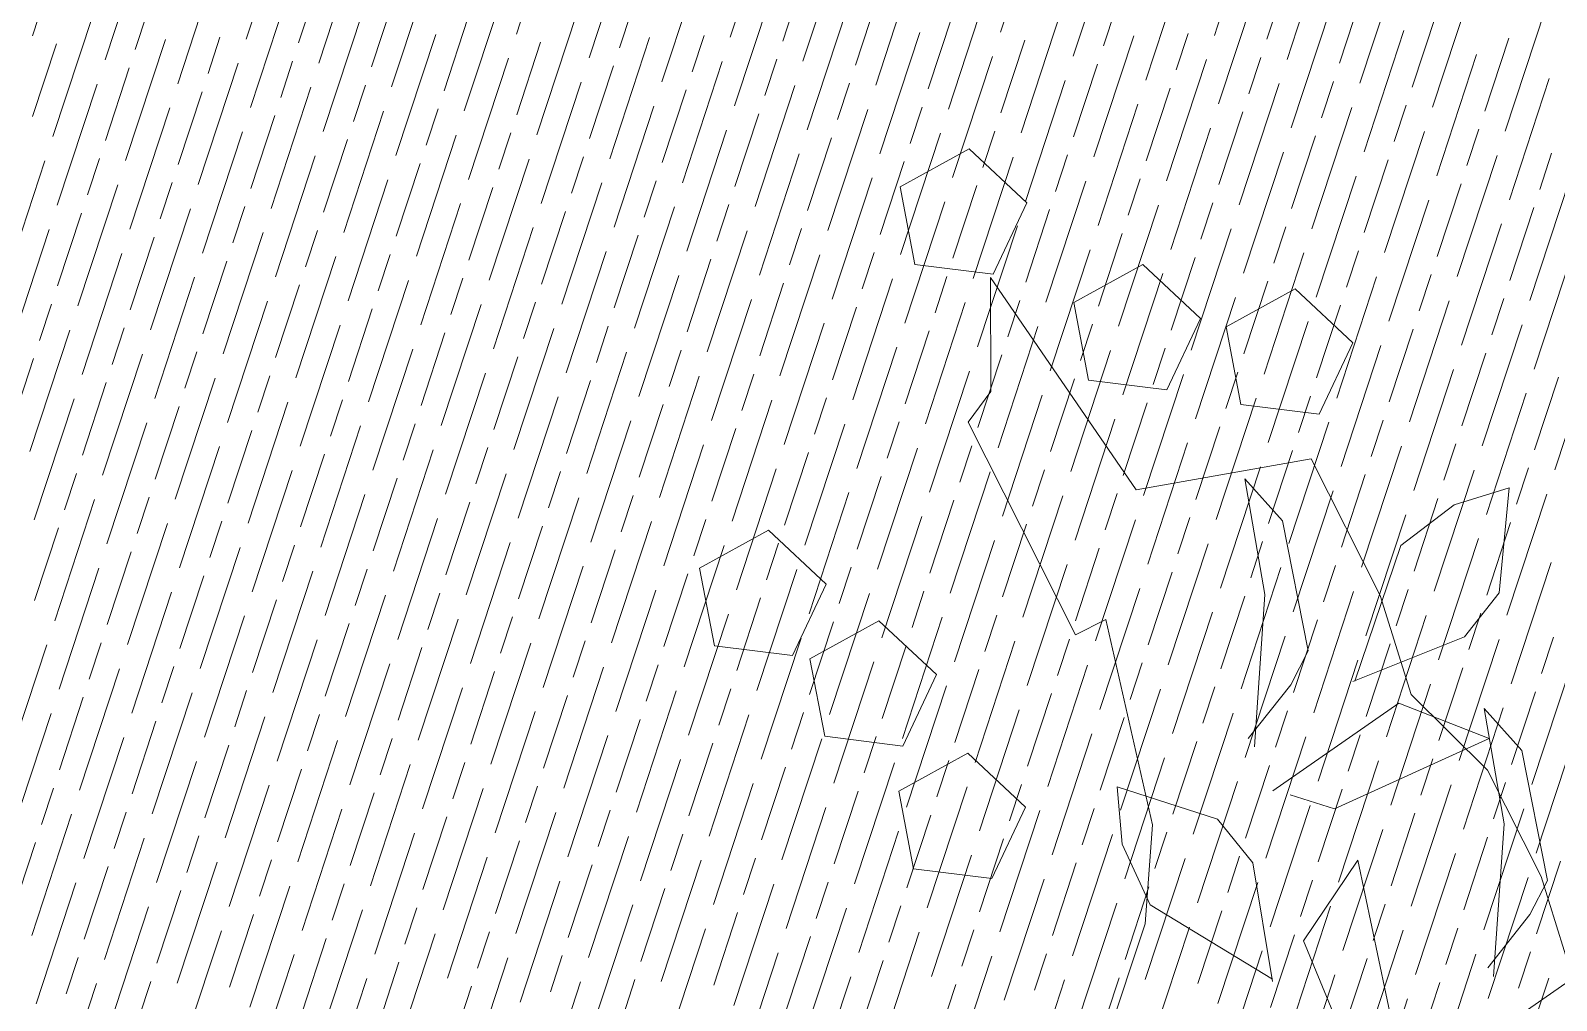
# Model space of a CAD drawing. Header units: millimetres. Extents: x 29001 to 40804, y -8833 to -5892.
# Drawn here: x 29460.22 to 29470.04, y -8223.35 to -8217.11 of the extents above; entities that cross this region are included whole.
import ezdxf

# ---------------------------------------------------------------- set-up
doc = ezdxf.new("R2010")
doc.units = ezdxf.units.MM
doc.layers.get('0').update_dxf_attribs({"lineweight": 0})
for name, color, linetype, lineweight in [('250', 250, 'Continuous', 0), ('252', 252, 'Continuous', 0), ('ARBOL', 3, 'Continuous', 0)]:
    doc.layers.add(name, color=color, linetype=linetype, lineweight=lineweight)

# ---------------------------------------------------------------- blocks, each defined once
blk = doc.blocks.new('cc')
at = {"color": 66, "linetype": 'Continuous', "true_color": 0x608d07}
for p, q in [((0.6772, 2.5583), (0.3929, 2.7225)), ((0.3709, 2.3561), (0.0865, 2.5202)), ((0.5787, 2.3877), (0.2944, 2.5519)), ((0.687, 2.4768), (0.6017, 2.5261)), ((0.4606, 2.3801), (0.29, 2.4786)), ((0.8106, 2.3297), (0.5262, 2.4938)), ((0.9003, 2.3537), (0.7297, 2.4522)), ((0.4802, 2.2171), (0.1958, 2.3813)), ((0.2724, 2.1854), (-0.012, 2.3496)), ((0.7121, 2.159), (0.4277, 2.3232)), ((0.5885, 2.3062), (0.5032, 2.3555)), ((0.92, 2.1907), (0.6356, 2.3549)), ((0.3621, 2.2095), (0.1914, 2.308)), ((0.8018, 2.1831), (0.6312, 2.2816)), ((1.1519, 2.1326), (0.8675, 2.2968)), ((0.3817, 2.0465), (0.0973, 2.2107)), ((0.1739, 2.0148), (-0.1105, 2.179)), ((0.49, 2.1356), (0.4047, 2.1848)), ((0.8215, 2.0201), (0.5371, 2.1843)), ((0.2636, 2.0389), (0.0929, 2.1374)), ((0.6136, 1.9884), (0.3292, 2.1526)), ((1.0533, 1.962), (0.769, 2.1262)), ((0.9298, 2.1092), (0.8445, 2.1585)), ((1.2612, 1.9937), (0.9768, 2.1579)), ((0.7033, 2.0125), (0.5327, 2.111)), ((1.1431, 1.9861), (0.9724, 2.0846)), ((0.0753, 1.8442), (-0.209, 2.0084)), ((0.2832, 1.8759), (-0.0012, 2.04)), ((0.3915, 1.965), (0.3062, 2.0142)), ((0.7229, 1.8495), (0.4386, 2.0136)), ((0.1651, 1.8682), (-0.0056, 1.9667)), ((0.5151, 1.8178), (0.2307, 1.982)), ((0.8313, 1.9386), (0.746, 1.9878)), ((1.1627, 1.8231), (0.8783, 1.9872)), ((0.6048, 1.8418), (0.4342, 1.9403)), ((0.9548, 1.7914), (0.6705, 1.9556)), ((1.3946, 1.765), (1.1102, 1.9292)), ((1.271, 1.9122), (1.1857, 1.9614)), ((-0.2551, 1.7316), (-0.5394, 1.8958)), ((1.0445, 1.8154), (0.8739, 1.914)), ((-0.1467, 1.8207), (-0.232, 1.87)), ((0.1847, 1.7052), (-0.0997, 1.8694)), ((-0.0232, 1.6736), (-0.3075, 1.8378)), ((0.4166, 1.6472), (0.1322, 1.8114)), ((0.293, 1.7944), (0.2077, 1.8436)), ((0.6244, 1.6788), (0.3401, 1.843)), ((0.7328, 1.768), (0.6475, 1.8172)), ((1.0642, 1.6524), (0.7798, 1.8166)), ((0.0665, 1.6976), (-0.1041, 1.7961)), ((0.5063, 1.6712), (0.3357, 1.7697)), ((0.8563, 1.6208), (0.572, 1.785)), ((1.1725, 1.7416), (1.0872, 1.7908)), ((1.5039, 1.6261), (1.2196, 1.7902)), ((0.946, 1.6448), (0.7754, 1.7433)), ((1.2961, 1.5944), (1.0117, 1.7586)), ((-0.3536, 1.561), (-0.6379, 1.7252)), ((-0.2452, 1.6501), (-0.3305, 1.6994)), ((0.0862, 1.5346), (-0.1982, 1.6988)), ((1.3858, 1.6184), (1.2152, 1.7169)), ((-0.4717, 1.5534), (-0.6423, 1.6519)), ((-0.1217, 1.503), (-0.406, 1.6671)), ((0.1945, 1.6237), (0.1092, 1.673)), ((0.5259, 1.5082), (0.2416, 1.6724)), ((-0.032, 1.527), (-0.2026, 1.6255)), ((0.3181, 1.4766), (0.0337, 1.6407)), ((0.7578, 1.4502), (0.4735, 1.6143)), ((0.6343, 1.5973), (0.5489, 1.6466)), ((0.9657, 1.4818), (0.6813, 1.646)), ((1.074, 1.5709), (0.9887, 1.6202)), ((1.4054, 1.4554), (1.1211, 1.6196)), ((0.4078, 1.5006), (0.2372, 1.5991)), ((0.8475, 1.4742), (0.6769, 1.5727)), ((1.1976, 1.4238), (0.9132, 1.588)), ((1.5138, 1.5446), (1.4284, 1.5938)), ((1.8452, 1.429), (1.5608, 1.5932)), ((-0.4521, 1.3904), (-0.7364, 1.5546)), ((1.2873, 1.4478), (1.1167, 1.5463)), ((1.6373, 1.3974), (1.353, 1.5616)), ((-0.6599, 1.3587), (-0.9443, 1.5229)), ((-0.2202, 1.3323), (-0.5045, 1.4965)), ((-0.3437, 1.4795), (-0.4291, 1.5288)), ((-0.0123, 1.364), (-0.2967, 1.5282)), ((0.096, 1.4531), (0.0107, 1.5024)), ((0.4274, 1.3376), (0.1431, 1.5018)), ((1.727, 1.4214), (1.5564, 1.5199)), ((-0.5702, 1.3828), (-0.7408, 1.4813)), ((-0.1305, 1.3564), (-0.3011, 1.4549)), ((0.2196, 1.3059), (-0.0648, 1.4701)), ((0.5358, 1.4267), (0.4504, 1.476)), ((0.8672, 1.3112), (0.5828, 1.4754)), ((0.3093, 1.33), (0.1387, 1.4285)), ((0.6593, 1.2795), (0.375, 1.4437)), ((1.0991, 1.2532), (0.8147, 1.4173)), ((0.9755, 1.4003), (0.8902, 1.4496)), ((1.3069, 1.2848), (1.0226, 1.449)), ((1.4152, 1.3739), (1.3299, 1.4232)), ((1.7467, 1.2584), (1.4623, 1.4226)), ((-0.5506, 1.2198), (-0.8349, 1.3839)), ((0.749, 1.3036), (0.5784, 1.4021)), ((1.1888, 1.2772), (1.0182, 1.3757)), ((1.5388, 1.2268), (1.2544, 1.3909)), ((-0.7584, 1.1881), (-1.0428, 1.3523)), ((-0.4422, 1.3089), (-0.5276, 1.3581)), ((-0.1108, 1.1934), (-0.3952, 1.3576)), ((1.6285, 1.2508), (1.4579, 1.3493)), ((1.9786, 1.2004), (1.6942, 1.3645)), ((-0.6687, 1.2122), (-0.8393, 1.3107)), ((-0.3187, 1.1617), (-0.603, 1.3259)), ((0.1211, 1.1353), (-0.1633, 1.2995)), ((-0.0025, 1.2825), (-0.0878, 1.3317)), ((0.3289, 1.167), (0.0446, 1.3312)), ((0.4372, 1.2561), (0.3519, 1.3054)), ((0.7687, 1.1406), (0.4843, 1.3048)), ((-0.229, 1.1858), (-0.3996, 1.2843)), ((0.2108, 1.1594), (0.0402, 1.2579)), ((0.5608, 1.1089), (0.2764, 1.2731)), ((0.877, 1.2297), (0.7917, 1.279)), ((1.2084, 1.1142), (0.924, 1.2784)), ((0.6505, 1.133), (0.4799, 1.2315)), ((1.0006, 1.0825), (0.7162, 1.2467)), ((1.4403, 1.0561), (1.1559, 1.2203)), ((1.3167, 1.2033), (1.2314, 1.2526)), ((1.6482, 1.0878), (1.3638, 1.252)), ((1.7565, 1.1769), (1.6712, 1.2262)), ((2.0879, 1.0614), (1.8035, 1.2256)), ((-0.8569, 1.0175), (-1.1413, 1.1817)), ((-0.6491, 1.0492), (-0.9334, 1.2133)), ((-0.5408, 1.1383), (-0.6261, 1.1875)), ((-0.2093, 1.0228), (-0.4937, 1.1869)), ((1.0903, 1.1066), (0.9196, 1.2051)), ((1.53, 1.0802), (1.3594, 1.1787)), ((1.88, 1.0297), (1.5957, 1.1939)), ((-0.7672, 1.0415), (-0.9378, 1.14)), ((-0.4172, 0.9911), (-0.7016, 1.1553)), ((-0.101, 1.1119), (-0.1863, 1.1611)), ((0.2304, 0.9964), (-0.054, 1.1605)), ((1.9698, 1.0538), (1.7991, 1.1523)), ((-0.3275, 1.0151), (-0.4981, 1.1136)), ((0.0226, 0.9647), (-0.2618, 1.1289)), ((0.4623, 0.9383), (0.1779, 1.1025)), ((0.3387, 1.0855), (0.2534, 1.1347)), ((0.6702, 0.97), (0.3858, 1.1341)), ((0.7785, 1.0591), (0.6932, 1.1083)), ((1.1099, 0.9436), (0.8255, 1.1078)), ((-1.1873, 0.9049), (-1.4717, 1.0691)), ((0.1123, 0.9887), (-0.0584, 1.0872)), ((0.552, 0.9623), (0.3814, 1.0609)), ((0.902, 0.9119), (0.6177, 1.0761)), ((1.2182, 1.0327), (1.1329, 1.0819)), ((1.5496, 0.9172), (1.2653, 1.0814)), ((-1.079, 0.994), (-1.1643, 1.0433)), ((-0.7476, 0.8785), (-1.032, 1.0427)), ((0.9918, 0.936), (0.8211, 1.0345)), ((1.3418, 0.8855), (1.0574, 1.0497)), ((1.7815, 0.8591), (1.4972, 1.0233)), ((1.658, 1.0063), (1.5727, 1.0555)), ((1.9894, 0.8908), (1.705, 1.055)), ((2.0977, 0.9799), (2.0124, 1.0292)), ((-0.9554, 0.8469), (-1.2398, 1.0111)), ((-0.5157, 0.8205), (-0.8001, 0.9847)), ((-0.6393, 0.9677), (-0.7246, 1.0169)), ((-0.3078, 0.8521), (-0.5922, 1.0163)), ((-0.1995, 0.9413), (-0.2848, 0.9905)), ((0.1319, 0.8257), (-0.1525, 0.9899)), ((1.4315, 0.9096), (1.2609, 1.0081)), ((2.2213, 0.8327), (1.9369, 0.9969)), ((-0.8657, 0.8709), (-1.0364, 0.9694)), ((-0.426, 0.8445), (-0.5966, 0.943)), ((-0.076, 0.7941), (-0.3603, 0.9583)), ((0.2402, 0.9149), (0.1549, 0.9641)), ((0.5716, 0.7993), (0.2873, 0.9635)), ((1.8713, 0.8832), (1.7006, 0.9817)), ((0.0138, 0.8181), (-0.1569, 0.9166)), ((0.3638, 0.7677), (0.0794, 0.9319)), ((0.8035, 0.7413), (0.5192, 0.9055)), ((0.68, 0.8885), (0.5947, 0.9377)), ((1.0114, 0.773), (0.727, 0.9371)), ((1.1197, 0.8621), (1.0344, 0.9113)), ((1.4511, 0.7466), (1.1668, 0.9107)), ((-1.2858, 0.7343), (-1.5702, 0.8985)), ((-1.1775, 0.8234), (-1.2628, 0.8727)), ((-0.8461, 0.7079), (-1.1305, 0.8721)), ((0.4535, 0.7917), (0.2829, 0.8902)), ((1.2433, 0.7149), (0.9589, 0.8791)), ((1.5595, 0.8357), (1.4742, 0.8849)), ((1.8909, 0.7202), (1.6065, 0.8843)), ((-1.404, 0.7267), (-1.5746, 0.8252)), ((-1.054, 0.6763), (-1.3383, 0.8404)), ((-0.7378, 0.797), (-0.8231, 0.8463)), ((-0.4064, 0.6815), (-0.6907, 0.8457)), ((0.8933, 0.7653), (0.7226, 0.8638)), ((1.333, 0.7389), (1.1624, 0.8374)), ((1.683, 0.6885), (1.3987, 0.8527)), ((2.1228, 0.6621), (1.8384, 0.8263)), ((1.9992, 0.8093), (1.9139, 0.8585)), ((2.3306, 0.6938), (2.0463, 0.8579)), ((-0.9642, 0.7003), (-1.1349, 0.7988)), ((-0.6142, 0.6499), (-0.8986, 0.814)), ((-0.1745, 0.6235), (-0.4588, 0.7876)), ((-0.298, 0.7706), (-0.3833, 0.8199)), ((0.0334, 0.6551), (-0.251, 0.8193)), ((0.1417, 0.7442), (0.0564, 0.7935)), ((0.4731, 0.6287), (0.1888, 0.7929)), ((1.7727, 0.7125), (1.6021, 0.811)), ((-0.5245, 0.6739), (-0.6951, 0.7724)), ((0.2653, 0.5971), (-0.0191, 0.7612)), ((0.5815, 0.7178), (0.4962, 0.7671)), ((0.9129, 0.6023), (0.6285, 0.7665)), ((2.2125, 0.6861), (2.0419, 0.7847)), ((-1.3844, 0.5637), (-1.6687, 0.7279)), ((-0.0847, 0.6475), (-0.2554, 0.746)), ((0.355, 0.6211), (0.1844, 0.7196)), ((0.705, 0.5707), (0.4207, 0.7349)), ((1.1448, 0.5443), (0.8604, 0.7085)), ((1.0212, 0.6915), (0.9359, 0.7407)), ((1.3526, 0.5759), (1.0683, 0.7401)), ((1.461, 0.6651), (1.3757, 0.7143)), ((1.7924, 0.5495), (1.508, 0.7137)), ((-1.5922, 0.532), (-1.8766, 0.6962)), ((-1.1525, 0.5056), (-1.4368, 0.6698)), ((-1.276, 0.6528), (-1.3613, 0.7021)), ((-0.9446, 0.5373), (-1.229, 0.7015)), ((-0.8363, 0.6264), (-0.9216, 0.6757)), ((-0.5049, 0.5109), (-0.7892, 0.6751)), ((0.7947, 0.5947), (0.6241, 0.6932)), ((1.5845, 0.5179), (1.3002, 0.6821)), ((1.9007, 0.6387), (1.8154, 0.6879)), ((2.2321, 0.5231), (1.9478, 0.6873)), ((-1.5025, 0.5561), (-1.6731, 0.6546)), ((-0.7127, 0.4792), (-0.9971, 0.6434)), ((-0.3965, 0.6), (-0.4818, 0.6493)), ((-0.0651, 0.4845), (-0.3495, 0.6487)), ((1.2345, 0.5683), (1.0639, 0.6668)), ((1.6742, 0.5419), (1.5036, 0.6404)), ((2.0243, 0.4915), (1.7399, 0.6557)), ((-1.0628, 0.5297), (-1.2334, 0.6282)), ((-0.623, 0.5033), (-0.7936, 0.6018)), ((-0.273, 0.4528), (-0.5573, 0.617)), ((0.1668, 0.4265), (-0.1176, 0.5906)), ((0.0432, 0.5736), (-0.0421, 0.6229)), ((0.3746, 0.4581), (0.0903, 0.6223)), ((0.483, 0.5472), (0.3977, 0.5965)), ((0.8144, 0.4317), (0.53, 0.5959)), ((2.114, 0.5155), (1.9434, 0.614)), ((-1.4829, 0.3931), (-1.7672, 0.5572)), ((-0.1833, 0.4769), (-0.3539, 0.5754)), ((0.6065, 0.4001), (0.3222, 0.5642)), ((0.9227, 0.5208), (0.8374, 0.5701)), ((1.2541, 0.4053), (0.9698, 0.5695)), ((-1.6907, 0.3614), (-1.9751, 0.5256)), ((-1.3745, 0.4822), (-1.4598, 0.5314)), ((-1.0431, 0.3667), (-1.3275, 0.5309)), ((0.2565, 0.4505), (0.0859, 0.549)), ((0.6962, 0.4241), (0.5256, 0.5226)), ((1.0463, 0.3737), (0.7619, 0.5378)), ((1.486, 0.3473), (1.2017, 0.5114)), ((1.3625, 0.4944), (1.2771, 0.5437)), ((1.6939, 0.3789), (1.4095, 0.5431)), ((1.8022, 0.468), (1.7169, 0.5173)), ((2.1336, 0.3525), (1.8493, 0.5167)), ((-1.601, 0.3854), (-1.7716, 0.484)), ((-1.251, 0.335), (-1.5353, 0.4992)), ((-0.8112, 0.3086), (-1.0956, 0.4728)), ((-0.9348, 0.4558), (-1.0201, 0.505)), ((-0.6034, 0.3403), (-0.8877, 0.5045)), ((-0.495, 0.4294), (-0.5803, 0.4787)), ((-0.1636, 0.3139), (-0.448, 0.4781)), ((1.136, 0.3977), (0.9654, 0.4962)), ((1.9258, 0.3209), (1.6414, 0.485)), ((-1.1613, 0.3591), (-1.3319, 0.4576)), ((-0.3715, 0.2822), (-0.6558, 0.4464)), ((-0.0553, 0.403), (-0.1406, 0.4523)), ((0.2761, 0.2875), (-0.0082, 0.4517)), ((1.5757, 0.3713), (1.4051, 0.4698)), ((2.0155, 0.3449), (1.8449, 0.4434)), ((-0.7215, 0.3327), (-0.8921, 0.4312)), ((-0.2818, 0.3063), (-0.4524, 0.4048)), ((0.0683, 0.2558), (-0.2161, 0.42)), ((0.508, 0.2294), (0.2237, 0.3936)), ((0.3845, 0.3766), (0.2991, 0.4259)), ((0.7159, 0.2611), (0.4315, 0.4253)), ((0.8242, 0.3502), (0.7389, 0.3995)), ((1.1556, 0.2347), (0.8713, 0.3989)), ((-1.7892, 0.1908), (-2.0736, 0.355)), ((-1.5814, 0.2224), (-1.8657, 0.3866)), ((-1.473, 0.3116), (-1.5583, 0.3608)), ((-1.1416, 0.1961), (-1.426, 0.3602)), ((0.158, 0.2799), (-0.0126, 0.3784)), ((0.9478, 0.203), (0.6634, 0.3672)), ((1.2639, 0.3238), (1.1786, 0.3731)), ((1.5954, 0.2083), (1.311, 0.3725)), ((-1.3495, 0.1644), (-1.6338, 0.3286)), ((-1.0333, 0.2852), (-1.1186, 0.3344)), ((-0.7019, 0.1697), (-0.9862, 0.3338)), ((0.5977, 0.2535), (0.4271, 0.352)), ((1.0375, 0.2271), (0.8669, 0.3256)), ((1.3875, 0.1766), (1.1031, 0.3408)), ((1.8273, 0.1503), (1.5429, 0.3144)), ((1.7037, 0.2974), (1.6184, 0.3467)), ((2.0351, 0.1819), (1.7507, 0.3461)), ((-1.6995, 0.2148), (-1.8701, 0.3133)), ((-1.2598, 0.1884), (-1.4304, 0.2869)), ((-0.9097, 0.138), (-1.1941, 0.3022)), ((-0.47, 0.1116), (-0.7543, 0.2758)), ((-0.5935, 0.2588), (-0.6789, 0.308)), ((-0.2621, 0.1433), (-0.5465, 0.3074)), ((-0.1538, 0.2324), (-0.2391, 0.2816)), ((0.1776, 0.1169), (-0.1067, 0.281)), ((1.4772, 0.2007), (1.3066, 0.2992)), ((-2.1196, 0.0782), (-2.404, 0.2424)), ((-0.82, 0.162), (-0.9906, 0.2605)), ((-0.0302, 0.0852), (-0.3146, 0.2494)), ((0.2859, 0.206), (0.2006, 0.2552)), ((0.6174, 0.0905), (0.333, 0.2547)), ((1.917, 0.1743), (1.7463, 0.2728)), ((-2.0113, 0.1673), (-2.0966, 0.2166)), ((-1.6799, 0.0518), (-1.9642, 0.216)), ((-0.3803, 0.1356), (-0.5509, 0.2342)), ((0.0595, 0.1092), (-0.1111, 0.2078)), ((0.4095, 0.0588), (0.1251, 0.223)), ((0.8493, 0.0324), (0.5649, 0.1966)), ((0.7257, 0.1796), (0.6404, 0.2288)), ((1.0571, 0.0641), (0.7727, 0.2283)), ((1.1654, 0.1532), (1.0801, 0.2025)), ((1.4969, 0.0377), (1.2125, 0.2019)), ((-1.8877, 0.0202), (-2.1721, 0.1844)), ((-1.448, -0.0062), (-1.7323, 0.158)), ((-1.5715, 0.1409), (-1.6569, 0.1902)), ((-1.2401, 0.0254), (-1.5245, 0.1896)), ((-1.1318, 0.1146), (-1.2171, 0.1638)), ((-0.8004, -0.001), (-1.0847, 0.1632)), ((0.4992, 0.0829), (0.3286, 0.1814)), ((1.289, 0.006), (1.0046, 0.1702)), ((1.6052, 0.1268), (1.5199, 0.1761)), ((1.9366, 0.0113), (1.6522, 0.1755)), ((-1.798, 0.0442), (-1.9686, 0.1427)), ((-1.0082, -0.0326), (-1.2926, 0.1316)), ((-0.6921, 0.0882), (-0.7774, 0.1374)), ((-0.3606, -0.0274), (-0.645, 0.1368)), ((0.939, 0.0565), (0.7683, 0.155)), ((1.3787, 0.0301), (1.2081, 0.1286)), ((1.7288, -0.0204), (1.4444, 0.1438)), ((-1.3583, 0.0178), (-1.5289, 0.1163)), ((-0.9185, -0.0086), (-1.0891, 0.0899)), ((-0.5685, -0.059), (-0.8529, 0.1052)), ((-0.1287, -0.0854), (-0.4131, 0.0788)), ((-0.2523, 0.0618), (-0.3376, 0.111)), ((0.0791, -0.0538), (-0.2053, 0.1104)), ((0.1874, 0.0354), (0.1021, 0.0846)), ((0.5189, -0.0801), (0.2345, 0.084)), ((-2.1098, -0.0033), (-2.1951, 0.046)), ((-1.7784, -0.1188), (-2.0627, 0.0454)), ((-0.4788, -0.035), (-0.6494, 0.0635)), ((0.311, -0.1118), (0.0266, 0.0524)), ((0.6272, 0.009), (0.5419, 0.0582)), ((0.9586, -0.1065), (0.6742, 0.0576)), ((-1.9862, -0.1504), (-2.2706, 0.0137)), ((-1.6701, -0.0297), (-1.7554, 0.0196)), ((-1.3386, -0.1452), (-1.623, 0.019)), ((-0.039, -0.0614), (-0.2097, 0.0371)), ((0.4007, -0.0878), (0.2301, 0.0107)), ((0.7508, -0.1382), (0.4664, 0.026)), ((1.0669, -0.0174), (0.9816, 0.0318)), ((1.3984, -0.1329), (1.114, 0.0312)), ((1.5067, -0.0438), (1.4214, 0.0054)), ((-1.8965, -0.1264), (-2.0671, -0.0279)), ((-1.5465, -0.1768), (-1.8309, -0.0127)), ((-1.1067, -0.2032), (-1.3911, -0.0391)), ((-1.2303, -0.0561), (-1.3156, -0.0068)), ((-0.8989, -0.1716), (-1.1833, -0.0074)), ((-0.7906, -0.0825), (-0.8759, -0.0332)), ((-0.4591, -0.198), (-0.7435, -0.0338)), ((0.8405, -0.1142), (0.6698, -0.0157)), ((1.1905, -0.1646), (0.9061, -0.0004)), ((1.6302, -0.191), (1.3459, -0.0268)), ((-1.4568, -0.1528), (-1.6274, -0.0543)), ((-0.667, -0.2296), (-0.9514, -0.0655)), ((-0.3508, -0.1089), (-0.4361, -0.0596)), ((-0.0194, -0.2244), (-0.3038, -0.0602)), ((1.2802, -0.1406), (1.1096, -0.042)), ((-1.017, -0.1792), (-1.1877, -0.0807)), ((-0.5773, -0.2056), (-0.7479, -0.1071)), ((-0.2272, -0.256), (-0.5116, -0.0918)), ((0.0889, -0.1353), (0.0036, -0.086)), ((0.4204, -0.2508), (0.136, -0.0866)), ((0.5287, -0.1616), (0.4434, -0.1124)), ((0.8601, -0.2772), (0.5757, -0.113)), ((-1.8769, -0.2894), (-2.1613, -0.1252)), ((-1.7686, -0.2003), (-1.8539, -0.151)), ((-1.4371, -0.3158), (-1.7215, -0.1516)), ((-0.1375, -0.232), (-0.3082, -0.1335)), ((0.2125, -0.2824), (-0.0719, -0.1182)), ((0.6522, -0.3088), (0.3679, -0.1446)), ((0.9684, -0.188), (0.8831, -0.1388)), ((1.2998, -0.3036), (1.0155, -0.1394)), ((-1.645, -0.3475), (-1.9294, -0.1833)), ((-1.3288, -0.2267), (-1.4141, -0.1774)), ((-0.9974, -0.3422), (-1.2818, -0.178)), ((0.3022, -0.2584), (0.1316, -0.1599)), ((0.742, -0.2848), (0.5713, -0.1863)), ((1.092, -0.3352), (0.8076, -0.171)), ((-1.995, -0.297), (-2.1657, -0.1985)), ((-1.5553, -0.3234), (-1.7259, -0.2249)), ((-1.2052, -0.3739), (-1.4896, -0.2097)), ((-0.8891, -0.2531), (-0.9744, -0.2038)), ((-0.5576, -0.3686), (-0.842, -0.2044)), ((-0.4493, -0.2795), (-0.5346, -0.2302)), ((-0.1179, -0.395), (-0.4023, -0.2308)), ((1.1817, -0.3112), (1.0111, -0.2127)), ((1.5317, -0.3616), (1.2474, -0.1974)), ((-1.1155, -0.3498), (-1.2862, -0.2513)), ((-0.7655, -0.4003), (-1.0499, -0.2361)), ((-0.3258, -0.4266), (-0.6101, -0.2625)), ((-0.0096, -0.3059), (-0.0949, -0.2566)), ((0.3218, -0.4214), (0.0375, -0.2572)), ((-0.6758, -0.3762), (-0.8464, -0.2777)), ((-0.236, -0.4026), (-0.4067, -0.3041)), ((0.114, -0.453), (-0.1704, -0.2889)), ((0.4302, -0.3323), (0.3449, -0.283)), ((0.7616, -0.4478), (0.4772, -0.2836)), ((0.8699, -0.3587), (0.7846, -0.3094)), ((1.2013, -0.4742), (0.917, -0.31)), ((-1.8671, -0.3709), (-1.9524, -0.3217)), ((-1.5356, -0.4864), (-1.82, -0.3222)), ((-1.4273, -0.3973), (-1.5126, -0.3481)), ((-1.0959, -0.5128), (-1.3803, -0.3486)), ((0.2037, -0.429), (0.0331, -0.3305)), ((0.5537, -0.4794), (0.2694, -0.3153)), ((0.9935, -0.5058), (0.7091, -0.3417)), ((-1.7435, -0.5181), (-2.0279, -0.3539)), ((-1.3038, -0.5445), (-1.5881, -0.3803)), ((-0.9876, -0.4237), (-1.0729, -0.3744)), ((-0.6562, -0.5392), (-0.9405, -0.375)), ((0.6434, -0.4554), (0.4728, -0.3569)), ((1.0832, -0.4818), (0.9126, -0.3833)), ((-1.6538, -0.494), (-1.8244, -0.3955)), ((-1.214, -0.5204), (-1.3847, -0.4219)), ((-0.864, -0.5709), (-1.1484, -0.4067)), ((-0.5478, -0.4501), (-0.6331, -0.4008)), ((-0.2164, -0.5656), (-0.5008, -0.4014)), ((-0.1081, -0.4765), (-0.1934, -0.4272)), ((0.2233, -0.592), (-0.061, -0.4278)), ((-0.7743, -0.5468), (-0.9449, -0.4483)), ((-0.4243, -0.5973), (-0.7086, -0.4331)), ((0.0155, -0.6237), (-0.2689, -0.4595)), ((0.3317, -0.5029), (0.2464, -0.4536)), ((0.6631, -0.6184), (0.3787, -0.4542)), ((-1.6342, -0.657), (-1.9185, -0.4929)), ((-0.3346, -0.5732), (-0.5052, -0.4747)), ((0.1052, -0.5996), (-0.0654, -0.5011)), ((0.4552, -0.6501), (0.1709, -0.4859)), ((0.7714, -0.5293), (0.6861, -0.48)), ((1.1028, -0.6448), (0.8185, -0.4806)), ((-1.5258, -0.5679), (-1.6111, -0.5187)), ((-1.1944, -0.6834), (-1.4788, -0.5193)), ((-1.0861, -0.5943), (-1.1714, -0.5451)), ((-0.7547, -0.7098), (-1.039, -0.5457)), ((0.5449, -0.626), (0.3743, -0.5275)), ((0.895, -0.6765), (0.6106, -0.5123)), ((-1.4023, -0.7151), (-1.6866, -0.5509)), ((-0.9625, -0.7415), (-1.2469, -0.5773)), ((-0.6463, -0.6207), (-0.7316, -0.5715)), ((-0.3149, -0.7362), (-0.5993, -0.5721)), ((0.9847, -0.6524), (0.8141, -0.5539)), ((-1.3126, -0.6911), (-1.4832, -0.5926)), ((-0.8728, -0.7175), (-1.0434, -0.6189)), ((-0.5228, -0.7679), (-0.8071, -0.6037)), ((-0.2066, -0.6471), (-0.2919, -0.5979)), ((0.1248, -0.7626), (-0.1595, -0.5984)), ((0.2332, -0.6735), (0.1478, -0.6243)), ((0.5646, -0.789), (0.2802, -0.6248)), ((-0.4331, -0.7438), (-0.6037, -0.6453)), ((-0.083, -0.7943), (-0.3674, -0.6301)), ((0.3567, -0.8207), (0.0724, -0.6565)), ((0.6729, -0.6999), (0.5876, -0.6506)), ((1.0043, -0.8154), (0.72, -0.6512)), ((-1.2929, -0.8541), (-1.5773, -0.6899)), ((0.0067, -0.7702), (-0.1639, -0.6717)), ((0.4464, -0.7966), (0.2758, -0.6981)), ((0.7965, -0.8471), (0.5121, -0.6829)), ((-1.1846, -0.7649), (-1.2699, -0.7157)), ((-0.8532, -0.8805), (-1.1375, -0.7163)), ((-0.7448, -0.7913), (-0.8302, -0.7421)), ((-0.4134, -0.9068), (-0.6978, -0.7427)), ((-1.4111, -0.8617), (-1.5817, -0.7632)), ((-1.061, -0.9121), (-1.3454, -0.7479)), ((-0.6213, -0.9385), (-0.9056, -0.7743)), ((-0.3051, -0.8177), (-0.3904, -0.7685)), ((0.0263, -0.9332), (-0.258, -0.7691)), ((-0.9713, -0.8881), (-1.1419, -0.7896)), ((-0.5316, -0.9145), (-0.7022, -0.816)), ((-0.1815, -0.9649), (-0.4659, -0.8007)), ((0.1346, -0.8441), (0.0493, -0.7949)), ((0.4661, -0.9596), (0.1817, -0.7955)), ((0.5744, -0.8705), (0.4891, -0.8213)), ((-0.0918, -0.9409), (-0.2624, -0.8424)), ((0.2582, -0.9913), (-0.0262, -0.8271)), ((0.698, -1.0177), (0.4136, -0.8535)), ((-1.2831, -0.9356), (-1.3684, -0.8863)), ((-0.9517, -1.0511), (-1.236, -0.8869)), ((0.3479, -0.9673), (0.1773, -0.8688)), ((-1.1595, -1.0827), (-1.4439, -0.9186)), ((-0.8434, -0.962), (-0.9287, -0.9127)), ((-0.5119, -1.0775), (-0.7963, -0.9133)), ((-0.4036, -0.9883), (-0.4889, -0.9391)), ((-0.0722, -1.1039), (-0.3566, -0.9397)), ((-1.0698, -1.0587), (-1.2404, -0.9602)), ((-0.7198, -1.1091), (-1.0042, -0.9449)), ((-0.28, -1.1355), (-0.5644, -0.9713)), ((0.0361, -1.0147), (-0.0492, -0.9655)), ((0.3676, -1.1303), (0.0832, -0.9661)), ((-0.6301, -1.0851), (-0.8007, -0.9866)), ((-0.1903, -1.1115), (-0.3609, -1.013)), ((0.1597, -1.1619), (-0.1247, -0.9977)), ((-1.0502, -1.2217), (-1.3346, -1.0575)), ((0.2494, -1.1379), (0.0788, -1.0394)), ((0.5995, -1.1883), (0.3151, -1.0241)), ((-0.9419, -1.1326), (-1.0272, -1.0833)), ((-0.6104, -1.2481), (-0.8948, -1.0839)), ((-1.1683, -1.2293), (-1.3389, -1.1308)), ((-0.8183, -1.2797), (-1.1027, -1.1156)), ((-0.5021, -1.159), (-0.5874, -1.1097)), ((-0.1707, -1.2745), (-0.4551, -1.1103)), ((-0.0624, -1.1854), (-0.1477, -1.1361)), ((0.2691, -1.3009), (-0.0153, -1.1367)), ((-0.7286, -1.2557), (-0.8992, -1.1572)), ((-0.3785, -1.3061), (-0.6629, -1.142)), ((0.0612, -1.3325), (-0.2232, -1.1684)), ((-0.2888, -1.2821), (-0.4595, -1.1836)), ((0.1509, -1.3085), (-0.0197, -1.21)), ((-1.0404, -1.3032), (-1.1257, -1.2539)), ((-0.7089, -1.4187), (-0.9933, -1.2545)), ((-0.9168, -1.4504), (-1.2012, -1.2862)), ((-0.6006, -1.3296), (-0.6859, -1.2803)), ((-0.2692, -1.4451), (-0.5536, -1.2809)), ((-0.8271, -1.4263), (-0.9977, -1.3278)), ((-0.4771, -1.4768), (-0.7614, -1.3126)), ((-0.1609, -1.356), (-0.2462, -1.3067)), ((0.1705, -1.4715), (-0.1138, -1.3073)), ((-0.3873, -1.4527), (-0.558, -1.3542)), ((-0.0373, -1.5032), (-0.3217, -1.339)), ((0.0524, -1.4791), (-0.1182, -1.3806)), ((-0.8075, -1.5893), (-1.0918, -1.4251)), ((-0.6991, -1.5002), (-0.7844, -1.451)), ((-0.3677, -1.6157), (-0.6521, -1.4515)), ((-0.5756, -1.6474), (-0.8599, -1.4832)), ((-0.2594, -1.5266), (-0.3447, -1.4773)), ((0.072, -1.6421), (-0.2123, -1.4779)), ((-0.4859, -1.6233), (-0.6565, -1.5248)), ((-0.1358, -1.6738), (-0.4202, -1.5096)), ((-0.4662, -1.7863), (-0.7506, -1.6222)), ((-0.3579, -1.6972), (-0.4432, -1.648)), ((-0.2343, -1.8444), (-0.5187, -1.6802)), ((-0.5844, -1.794), (-0.755, -1.6955)), ((-0.3328, -2.015), (-0.6172, -1.8508))]:
    blk.add_line(p, q, dxfattribs=at)
at = {"layer": '250', "color": 66, "true_color": 0x608d07}
for points in [[(0.8077, 0.2563), (0.7224, 0.9137), (1.1122, 1.1542), (1.0101, 1.5351), (0.8997, 1.7776), (0.9164, 2.0542), (0.8371, 2.3504), (0.7267, 2.5929), (0.5542, 2.7281), (0.4384, 2.6517), (-0.1298, 2.9076), (-0.1806, 2.758), (-0.3836, 2.1594), (-0.2731, 1.9168), (-0.0046, 1.762), (0.1793, 1.5845), (0.4425, 1.1108), (0.3577, 1.0881), (0.5164, 0.4957), (0.6125, 0.4761)], [(1.3905, 1.0029), (1.2037, 1.0824), (1.0704, 0.9293), (1.1748, 0.7552), (1.3727, 0.8007)], [(0.0226, 0.9259), (-0.1642, 1.0054), (-0.2976, 0.8523), (-0.1932, 0.6782), (0.0047, 0.7237)], [(1.1401, 0.6949), (0.9533, 0.7744), (0.8199, 0.6213), (0.9243, 0.4472), (1.1222, 0.4927)], [(1.0052, 0.1751), (0.8184, 0.2546), (0.685, 0.1015), (0.7894, -0.0726), (0.9873, -0.0272)]]:
    blk.add_lwpolyline(points, close=True, dxfattribs=at)
at = {"layer": 'ARBOL', "color": 66, "true_color": 0x608d07}
for points in [[(-0.034, 1.3327), (-0.2208, 1.4122), (-0.3541, 1.2591), (-0.2497, 1.085), (-0.0519, 1.1305)], [(-0.034, 0.563), (-0.2208, 0.6425), (-0.3541, 0.4894), (-0.2497, 0.3153), (-0.0519, 0.3608)]]:
    blk.add_lwpolyline(points, close=True, dxfattribs=at)
blk = doc.blocks.new('U1')
at = {"color": 67, "lineweight": 0, "true_color": 0x6c822b}
for points in [[(-2359700.5785, 78422.882), (-2359700.6192, 78422.8684), (-2359700.7638, 78422.9304), (-2359700.6808, 78422.9649), (-2359700.5625, 78422.8861)], [(-2359700.758, 78422.7181), (-2359700.7981, 78422.7669), (-2359700.8149, 78422.7979), (-2359700.7937, 78422.9187), (-2359700.7595, 78422.9584), (-2359700.7759, 78422.8511), (-2359700.7633, 78422.7102)], [(-2359700.647, 78422.6288), (-2359700.6691, 78422.6656), (-2359700.6397, 78422.8202), (-2359700.5881, 78422.7466), (-2359700.6397, 78422.6141)], [(-2359700.7956, 78422.665), (-2359700.8363, 78422.6514), (-2359700.9809, 78422.7134), (-2359700.8979, 78422.7479), (-2359700.7796, 78422.669)]]:
    blk.add_lwpolyline(points, dxfattribs=at)
at = {"layer": '250', "lineweight": 0}
for points in [[(-2359700.5408, 78422.9351), (-2359700.581, 78422.9839), (-2359700.5978, 78423.0149), (-2359700.5766, 78423.1357), (-2359700.5424, 78423.1754), (-2359700.5588, 78423.0681), (-2359700.5462, 78422.9272)], [(-2359700.6385, 78422.9858), (-2359700.7427, 78423.0251), (-2359700.7757, 78423.0651), (-2359700.787, 78423.1621), (-2359700.7358, 78423.1472), (-2359700.6857, 78423.1107), (-2359700.6404, 78422.9861)], [(-2359700.5587, 78422.7098), (-2359700.5427, 78422.82), (-2359700.5108, 78422.8608), (-2359700.4184, 78422.8928), (-2359700.422, 78422.8395), (-2359700.4468, 78422.7828), (-2359700.5587, 78422.7118)]]:
    blk.add_lwpolyline(points, dxfattribs=at)
blk = doc.blocks.new('MOBİLYALAR')
at = {"lineweight": 0, "extrusion": (7.374e-13, 3.02e-14, -1), "xscale": 6.952506840120427, "yscale": 6.952506840120427, "zscale": 6.952506840120427, "rotation": 358.8247405303607}
blk.add_blockref('U1', (16390876.4709, -883516.4485), dxfattribs=at)
at = {"layer": '252', "lineweight": 0, "extrusion": (0, 0, -1), "xscale": 2.5, "yscale": 2.5, "zscale": 2.5, "rotation": 138.2177405299978}
blk.add_blockref('cc', (-319.6703, -1897.7675), dxfattribs=at)

msp = doc.modelspace()

# ---------------------------------------------------------------- block references
at = {"color": 6}
msp.add_blockref('MOBİLYALAR', (29144.7919, -6321.7991), dxfattribs=at)

doc.saveas('drawing.dxf')
